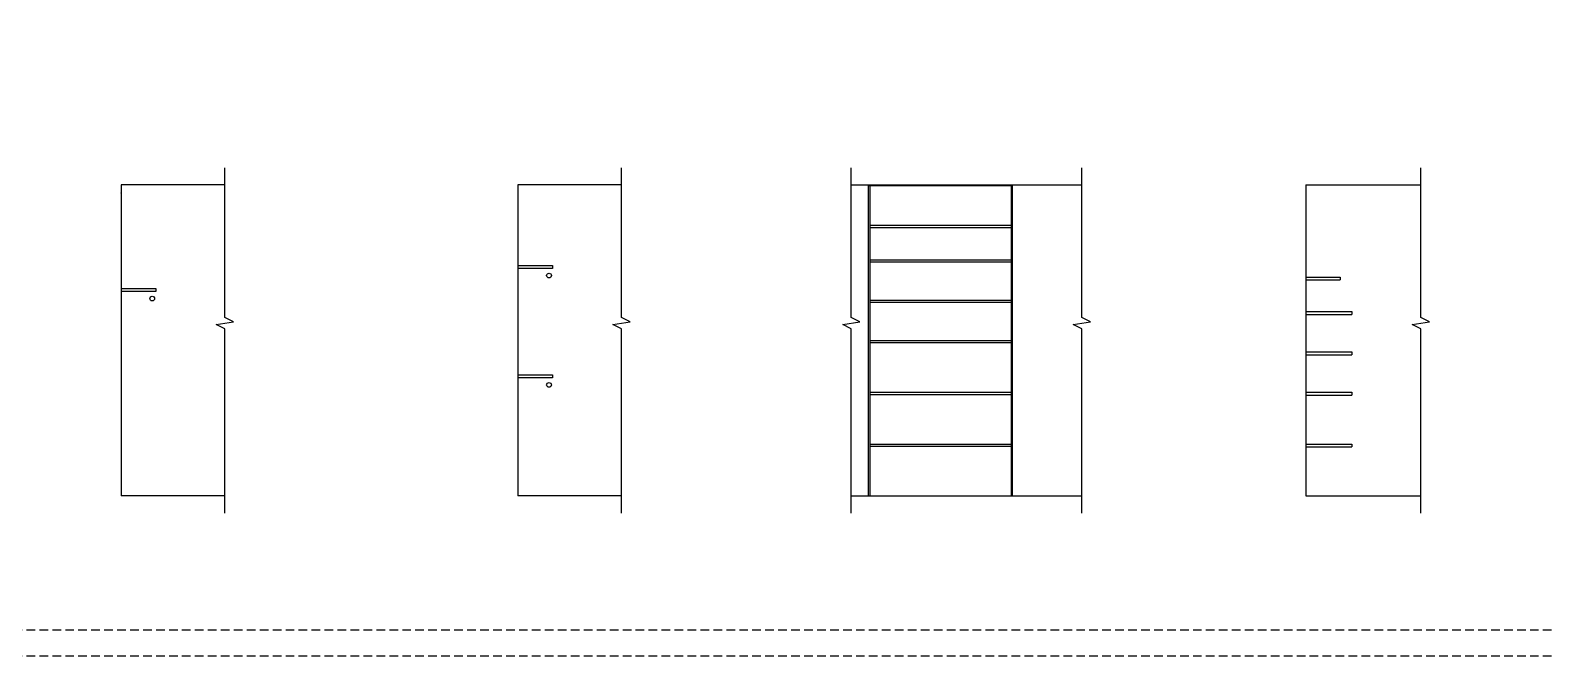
# Model space of a CAD drawing. Header units: inches. Extents: x 1062 to 6528, y -11616 to 5280.
# Drawn here: x 3321 to 4373, y -7392 to -6958 of the extents above; entities that cross this region are included whole.
import ezdxf
from ezdxf.enums import TextEntityAlignment as Align

# ---------------------------------------------------------------- set-up
doc = ezdxf.new("R2010")
doc.units = ezdxf.units.IN
doc.header["$LTSCALE"] = 24
doc.header["$MEASUREMENT"] = 0
doc.linetypes.add('HIDDEN', pattern=[0.375, 0.25, -0.125])
doc.layers.get('0').update_dxf_attribs({"color": 6, "linetype": 'CONTINUOUS'})
doc.layers.get('Defpoints').update_dxf_attribs({"color": 3, "linetype": 'HIDDEN'})
doc.layers.add('ELEV', color=2, linetype='CONTINUOUS')
doc.layers.add('TB', color=5, linetype='CONTINUOUS')
doc.styles.add('ROMANT', font='times.ttf')

# ---------------------------------------------------------------- blocks, each defined once
blk = doc.blocks.new('TB CAMDEN 11X17')
at = {"layer": 'Defpoints', "color": 5}
blk.add_lwpolyline([(-1632, 0), (0, 0), (0, 1056), (-1632, 1056)], close=True, dxfattribs=at)
at = {"layer": 'Defpoints', "color": 7, "linetype": 'HIDDEN'}
blk.add_lwpolyline([(-1614, 18), (-512, 18), (-512, 1038), (-1614, 1038)], close=True, dxfattribs=at)
at = {"layer": 'TB', "color": 6, "style": 'ROMANT'}
for tag, p in [('S.NAME.1', (-87, 440.4)), ('S.NAME.2', (-69, 440.4)), ('S.NAME.3', (-51, 440.4))]:
    blk.add_attdef(tag, text='', height=12, rotation=90, dxfattribs=at).set_placement(p, align=Align.MIDDLE_CENTER)
for tag, p in [('SCALE', (-72, 113.5)), ('S.NUMBER', (-72, 37.5))]:
    blk.add_attdef(tag, text='', height=8, dxfattribs=at).set_placement(p, align=Align.MIDDLE_CENTER)
blk = doc.blocks.new('IE 11 BREAK')
at = {"layer": 'ELEV', "color": 6}
blk.add_lwpolyline([(0, -6), (0, 58), (-3, 59.5), (3, 60.5), (0, 62), (0, 114)], dxfattribs=at)
blk = doc.blocks.new('IE 09 TYP')
at = {"layer": 'ELEV'}
for p, q in [((59.87, 163.5), (59.87, 55.5)), ((59.91, 163.5), (59.87, 163.5)), ((59.91, 163.5), (59.87, 163.49)), ((59.91, 163.5), (59.87, 163.5)), ((95.87, 163.5), (59.87, 163.5)), ((197.62, 163.5), (197.62, 55.5)), ((233.62, 163.5), (197.62, 163.5)), ((313.37, 163.5), (393.38, 163.5)), ((471.12, 163.5), (471.12, 55.5)), ((471.12, 163.5), (511.13, 163.5)), ((59.91, 162.1), (59.87, 162.11)), ((59.91, 162.1), (59.87, 162.1)), ((59.91, 162.1), (59.87, 162.1)), ((59.91, 162.1), (59.87, 162.09)), ((59.91, 162.1), (59.87, 162.1)), ((95.87, 55.5), (59.87, 55.5)), ((233.62, 55.5), (197.62, 55.5)), ((313.37, 55.5), (393.38, 55.5)), ((471.12, 55.5), (511.13, 55.5))]:
    blk.add_line(p, q, dxfattribs=at)
at = {"layer": 'ELEV', "color": 6}
for p, q in [((319.37, 55.5), (319.37, 163.5)), ((319.37, 163.28), (369.37, 163.28)), ((319.87, 55.5), (319.87, 163.28)), ((368.88, 163.28), (368.88, 55.5)), ((369.37, 55.5), (369.37, 163.5)), ((319.87, 149.5), (368.88, 149.5)), ((319.87, 148.75), (368.88, 148.75)), ((319.87, 137.5), (368.88, 137.5)), ((197.62, 135.5), (209.62, 135.5)), ((209.62, 134.5), (197.62, 134.5)), ((209.62, 135.5), (209.62, 134.5)), ((319.87, 136.75), (368.88, 136.75)), ((59.87, 127.5), (71.87, 127.5)), ((71.87, 126.5), (59.87, 126.5)), ((71.87, 127.5), (71.87, 126.5)), ((471.12, 131.5), (483.12, 131.5)), ((471.12, 130.5), (483.12, 130.5)), ((483.12, 131.5), (483.12, 130.5)), ((319.87, 123.5), (368.88, 123.5)), ((319.87, 122.75), (368.88, 122.75)), ((471.12, 119.5), (487.12, 119.5)), ((471.12, 118.5), (487.12, 118.5)), ((487.12, 119.5), (487.12, 118.5)), ((319.87, 109.5), (368.88, 109.5)), ((319.87, 108.75), (368.88, 108.75)), ((471.12, 105.5), (487.12, 105.5)), ((487.12, 105.5), (487.12, 104.5)), ((471.12, 104.5), (487.12, 104.5)), ((197.62, 97.5), (209.62, 97.5)), ((209.62, 96.5), (197.62, 96.5)), ((209.62, 97.5), (209.62, 96.5)), ((319.87, 91.5), (368.88, 91.5)), ((319.87, 90.75), (368.88, 90.75)), ((471.12, 91.5), (487.12, 91.5)), ((471.12, 90.5), (487.12, 90.5)), ((487.12, 91.5), (487.12, 90.5)), ((319.87, 73.5), (368.88, 73.5)), ((319.87, 72.75), (368.88, 72.75)), ((471.12, 73.5), (487.12, 73.5)), ((471.12, 72.5), (487.12, 72.5)), ((487.12, 73.5), (487.12, 72.5))]:
    blk.add_line(p, q, dxfattribs=at)
at = {"layer": 'ELEV'}
blk.add_lwpolyline([(59.87, 160.7), (59.91, 160.7), (59.87, 160.71)], dxfattribs=at)
at = {"layer": 'ELEV', "color": 4}
for centre in [(208.42, 132.03, -46.35), (70.67, 124.03, -46.35), (208.42, 94.03, -46.35)]:
    blk.add_circle(centre, 0.817, dxfattribs=at)
for p in [(95.87, 55.5), (233.62, 55.5), (313.37, 55.5), (393.38, 55.5), (511.13, 55.5)]:
    blk.add_blockref('IE 11 BREAK', p)
blk = doc.blocks.new('INT ELEV 1667')
blk.add_blockref('IE 09 TYP', (0, 0))

msp = doc.modelspace()

# ---------------------------------------------------------------- block references
at = {"xscale": 2, "yscale": 2, "zscale": 2}
msp.add_blockref('INT ELEV 1667', (3264, -7392), dxfattribs=at)
at = {"layer": 'TB'}
msp.add_blockref('TB CAMDEN 11X17', (4896, -7392), dxfattribs=at)

doc.saveas('drawing.dxf')
